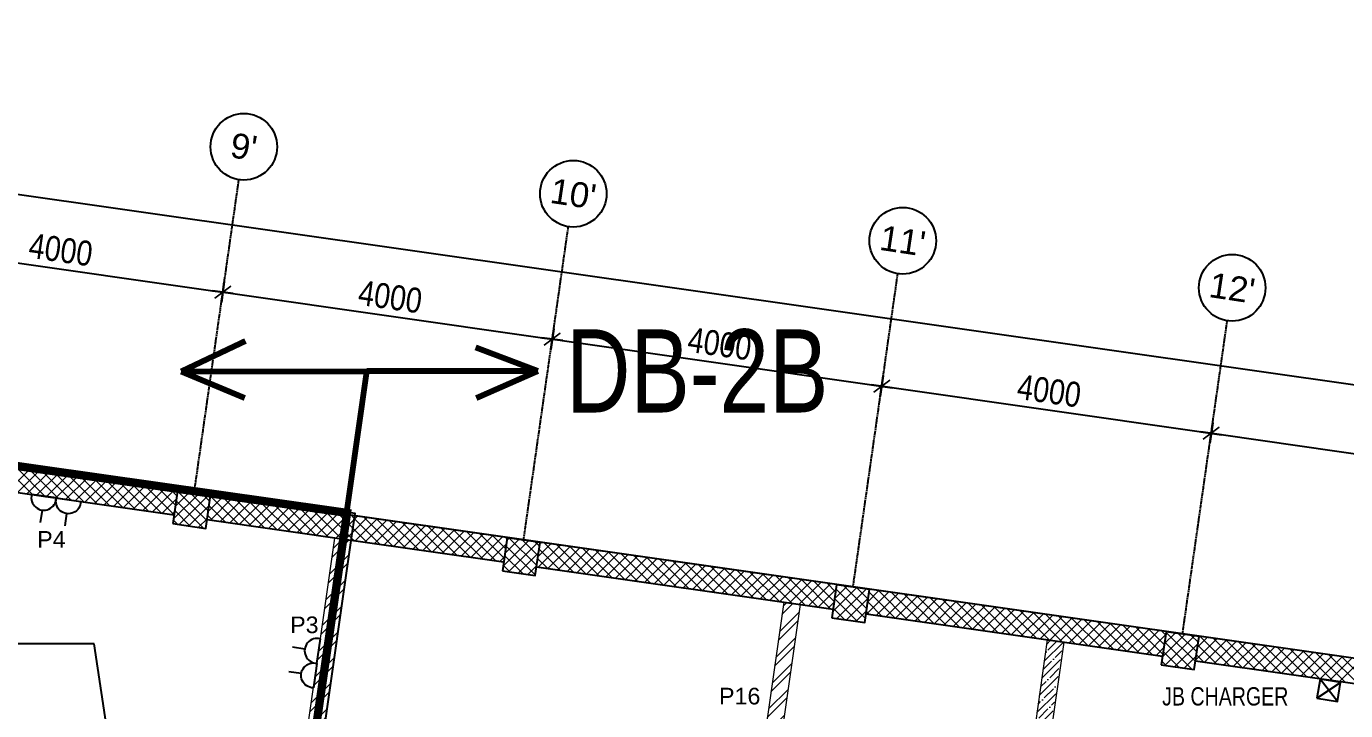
# Model space of a CAD drawing. Header units: inches. Extents: x 1070672 to 1191887, y 326920 to 401493.
# Drawn here: x 1140883 to 1156739, y 367153 to 375381 of the extents above; entities that cross this region are included whole.
import ezdxf
from ezdxf.enums import TextEntityAlignment as Align

# ---------------------------------------------------------------- set-up
doc = ezdxf.new("R2010")
doc.units = ezdxf.units.IN
doc.header["$MEASUREMENT"] = 0
for name, pattern in [('CENTER', [50.8, 31.75, -6.35, 6.35, -6.35]), ('DASHED2', [9.525, 6.35, -3.175]), ('DOT2', [3.175, 0, -3.175])]:
    doc.linetypes.add(name, pattern=pattern)
for name, color, linetype, lineweight in [('A-BLOCK', 43, 'Continuous', 13), ('A-CORD.PLUMB', 44, 'Continuous', 13), ('A-HATCH CONCRETE', 254, 'Continuous', 5), ('A-LEASING LINE', 7, 'DASHED2', 9), ('wall hatch', 252, 'Continuous', 0)]:
    doc.layers.add(name, color=color, linetype=linetype, lineweight=lineweight)
for name, color, linetype in [('Axis', 9, 'CENTER'), ('dim-axis', 15, 'Continuous'), ('FFNEW', 252, 'Continuous'), ('LGT ELEC', 252, 'Continuous'), ('LIGHT CIR', 1, 'Continuous'), ('LIT-CIR-NO', 2, 'Continuous'), ('POWER', 71, 'Continuous'), ('POWER TEXT', 2, 'Continuous'), ('POWER-CIR-NO', 2, 'Continuous'), ('S-COL', 210, 'Continuous'), ('S-WALL', 1, 'Continuous')]:
    doc.layers.add(name, color=color, linetype=linetype)
doc.styles.add('ARIAL', font='ARIALN.TTF')
doc.styles.add('M1', font='multplno.shx', dxfattribs={"height": 0.2})
doc.styles.add('style1', font='arial.ttf')
doc.dimstyles.new('DIM-100', dxfattribs={"dimscale": 150, "dimtxt": 2, "dimasz": 1, "dimexe": 0.75, "dimexo": 1, "dimgap": 0.5, "dimtad": 1, "dimdec": 0, "dimzin": 11, "dimdsep": 46, "dimtxsty": 'ARIAL', "dimblk": 'R', "dimcen": 2.5, "dimdle": 1, "dimclrd": 256, "dimclre": 256, "dimclrt": 256, "dimazin": 0, "dimtfac": 1, "dimtdec": 0, "dimtix": 1, "dimtmove": 2, "dimatfit": 3, "dimldrblk": 'R', "dimtolj": 1, "dimtzin": 3, "dimlwd": -1, "dimlwe": 13, "dimarcsym": 0})
pattern_1 = [(45, (1099685.23, -131866.81), (-66.29126, 66.29126), []), (135, (1099685.23, -131866.81), (-66.29126, -66.29126), [])]

# ---------------------------------------------------------------- blocks, each defined once
blk = doc.blocks.new('R')
for p, q in [((-1.05, 0), (1.05, 0)), ((0, -1.05), (0, 1.05))]:
    blk.add_line(p, q)
at = {"color": 4, "lineweight": 13}
blk.add_line((-0.71, -0.71), (0.71, 0.71), dxfattribs=at)
blk = doc.blocks.new('*D110')
at = {"layer": 'Defpoints', "color": 0, "transparency": 16777216}
for p in [(1420642, 597441), (1470715, 593565), (1470260, 590370)]:
    blk.add_point(p, dxfattribs=at)
at = {"layer": 'dim-axis', "color": 251, "linetype": 'DOT2', "lineweight": 13, "transparency": 16777216}
for p, q in [((1420663, 597590), (1421113, 600748)), ((1470281, 590519), (1470731, 593676))]:
    blk.add_line(p, q, dxfattribs=at)
at = {"layer": 'dim-axis', "color": 251, "transparency": 16777216}
blk.add_line((1421216, 600619), (1470596, 593582), dxfattribs=at)
at = {"layer": 'dim-axis', "color": 251, "transparency": 16777216, "xscale": 120, "yscale": 120, "zscale": 120}
for p, rotation in [((1421097, 600636), 171.8890881608404), ((1470715, 593565), 351.8890881608405)]:
    blk.add_blockref('R', p, dxfattribs=dict(at, rotation=rotation))
at = {"layer": 'dim-axis', "color": 251, "transparency": 16777216, "insert": (1445938, 597327), "char_height": 300, "attachment_point": 5, "rotation": 351.8891, "style": 'ARIAL'}
blk.add_mtext('\\A1;50119', dxfattribs=at)
blk = doc.blocks.new('*D86')
at = {"layer": 'Defpoints', "color": 0, "transparency": 16777216}
for p in [(1450492, 597002), (1454452, 596437), (1454259, 595084)]:
    blk.add_point(p, dxfattribs=at)
at = {"layer": 'dim-axis', "color": 251, "linetype": 'DOT2', "lineweight": 13, "transparency": 16777216}
for p, q in [((1450471, 596853), (1450283, 595538)), ((1454431, 596288), (1454243, 594973))]:
    blk.add_line(p, q, dxfattribs=at)
at = {"layer": 'dim-axis', "color": 251, "transparency": 16777216}
blk.add_line((1450418, 595633), (1454140, 595101), dxfattribs=at)
at = {"layer": 'dim-axis', "color": 251, "transparency": 16777216, "xscale": 120, "yscale": 120, "zscale": 120}
for p, rotation in [((1450299, 595650), 171.8736112541112), ((1454259, 595084), 351.8736112541112)]:
    blk.add_blockref('R', p, dxfattribs=dict(at, rotation=rotation))
at = {"layer": 'dim-axis', "color": 251, "transparency": 16777216, "insert": (1452311, 595593), "char_height": 300, "attachment_point": 5, "rotation": 351.8736, "style": 'ARIAL'}
blk.add_mtext('\\A1;4000', dxfattribs=at)
blk = doc.blocks.new('*D87')
at = {"layer": 'Defpoints', "color": 0, "transparency": 16777216}
for p in [(1454452, 596437), (1458412, 595871), (1458219, 594519)]:
    blk.add_point(p, dxfattribs=at)
at = {"layer": 'dim-axis', "color": 251, "linetype": 'DOT2', "lineweight": 13, "transparency": 16777216}
for p, q in [((1454431, 596288), (1454243, 594973)), ((1458391, 595723), (1458203, 594407))]:
    blk.add_line(p, q, dxfattribs=at)
at = {"layer": 'dim-axis', "color": 251, "transparency": 16777216}
blk.add_line((1454378, 595067), (1458100, 594536), dxfattribs=at)
at = {"layer": 'dim-axis', "color": 251, "transparency": 16777216, "xscale": 120, "yscale": 120, "zscale": 120}
for p, rotation in [((1454259, 595084), 171.8736112541112), ((1458219, 594519), 351.8736112541112)]:
    blk.add_blockref('R', p, dxfattribs=dict(at, rotation=rotation))
at = {"layer": 'dim-axis', "color": 251, "transparency": 16777216, "insert": (1456271, 595027), "char_height": 300, "attachment_point": 5, "rotation": 351.8736, "style": 'ARIAL'}
blk.add_mtext('\\A1;4000', dxfattribs=at)
blk = doc.blocks.new('*D88')
at = {"layer": 'Defpoints', "color": 0, "transparency": 16777216}
for p in [(1458412, 595871), (1462372, 595306), (1462179, 593953)]:
    blk.add_point(p, dxfattribs=at)
at = {"layer": 'dim-axis', "color": 251, "linetype": 'DOT2', "lineweight": 13, "transparency": 16777216}
for p, q in [((1458391, 595723), (1458203, 594407)), ((1462351, 595157), (1462163, 593842))]:
    blk.add_line(p, q, dxfattribs=at)
at = {"layer": 'dim-axis', "color": 251, "transparency": 16777216}
blk.add_line((1458338, 594502), (1462060, 593970), dxfattribs=at)
at = {"layer": 'dim-axis', "color": 251, "transparency": 16777216, "xscale": 120, "yscale": 120, "zscale": 120}
for p, rotation in [((1458219, 594519), 171.8736112541112), ((1462179, 593953), 351.8736112541112)]:
    blk.add_blockref('R', p, dxfattribs=dict(at, rotation=rotation))
at = {"layer": 'dim-axis', "color": 251, "transparency": 16777216, "insert": (1460231, 594462), "char_height": 300, "attachment_point": 5, "rotation": 351.8736, "style": 'ARIAL'}
blk.add_mtext('\\A1;4000', dxfattribs=at)
blk = doc.blocks.new('*D89')
at = {"layer": 'Defpoints', "color": 0, "transparency": 16777216}
for p in [(1462372, 595306), (1466332, 594741), (1466139, 593388)]:
    blk.add_point(p, dxfattribs=at)
at = {"layer": 'dim-axis', "color": 251, "linetype": 'DOT2', "lineweight": 13, "transparency": 16777216}
for p, q in [((1462351, 595157), (1462163, 593842)), ((1466311, 594592), (1466123, 593276))]:
    blk.add_line(p, q, dxfattribs=at)
at = {"layer": 'dim-axis', "color": 251, "transparency": 16777216}
blk.add_line((1462298, 593936), (1466020, 593405), dxfattribs=at)
at = {"layer": 'dim-axis', "color": 251, "transparency": 16777216, "xscale": 120, "yscale": 120, "zscale": 120}
for p, rotation in [((1462179, 593953), 171.8736112541112), ((1466139, 593388), 351.8736112541112)]:
    blk.add_blockref('R', p, dxfattribs=dict(at, rotation=rotation))
at = {"layer": 'dim-axis', "color": 251, "transparency": 16777216, "insert": (1464191, 593896), "char_height": 300, "attachment_point": 5, "rotation": 351.8736, "style": 'ARIAL'}
blk.add_mtext('\\A1;4000', dxfattribs=at)
blk = doc.blocks.new('*D90')
at = {"layer": 'Defpoints', "color": 0, "transparency": 16777216}
for p in [(1466332, 594741), (1470599, 592751), (1470462, 591787)]:
    blk.add_point(p, dxfattribs=at)
at = {"layer": 'dim-axis', "color": 251, "linetype": 'DOT2', "lineweight": 13, "transparency": 16777216}
for p, q in [((1466311, 594592), (1466123, 593276)), ((1470483, 591935), (1470615, 592862))]:
    blk.add_line(p, q, dxfattribs=at)
at = {"layer": 'dim-axis', "color": 251, "transparency": 16777216}
blk.add_line((1466257, 593371), (1470481, 592768), dxfattribs=at)
at = {"layer": 'dim-axis', "color": 251, "transparency": 16777216, "xscale": 120, "yscale": 120, "zscale": 120}
for p, rotation in [((1466139, 593388), 171.8736112541112), ((1470599, 592751), 351.8736112541112)]:
    blk.add_blockref('R', p, dxfattribs=dict(at, rotation=rotation))
at = {"layer": 'dim-axis', "color": 251, "transparency": 16777216, "insert": (1468401, 593295), "char_height": 300, "attachment_point": 5, "rotation": 351.8736, "style": 'ARIAL'}
blk.add_mtext('\\A1;4506', dxfattribs=at)
blk = doc.blocks.new('STGHG')
at = {"layer": 'A-HATCH CONCRETE'}
h = blk.add_hatch(dxfattribs=at)
h.set_pattern_fill('ANSI37', color=254, scale=750)
h.set_pattern_definition(pattern_1)
h.paths.add_polyline_path([(1146604, 305897), (1147000, 305841), (1147057, 306237), (1146661, 306293)])
h = blk.add_hatch(dxfattribs=at)
h.set_pattern_fill('ANSI37', color=254, scale=750)
h.set_pattern_definition([(45, (1099685.86, -131866.81), (-66.29126, 66.29126), []), (135, (1099685.86, -131866.81), (-66.29126, -66.29126), [])])
h.paths.add_polyline_path([(1150565, 305332), (1150961, 305276), (1151017, 305672), (1150621, 305728)])
h = blk.add_hatch(dxfattribs=at)
h.set_pattern_fill('ANSI37', color=254, scale=750)
h.set_pattern_definition(pattern_1)
h.paths.add_polyline_path([(1154524, 304767), (1154920, 304710), (1154977, 305106), (1154581, 305163)])
at = {"layer": 'wall hatch', "ltscale": 500}
h = blk.add_hatch(dxfattribs=at)
h.set_pattern_fill('ANSI32', color=254, scale=500)
h.set_pattern_definition([(45, (1099685.86, -131866.8), (-132.58252, 132.58252), []), (45, (1099774.24, -131866.8), (-132.58252, 132.58252), [])])
h.paths.add_polyline_path([(1147660, 298425), (1149244, 298199), (1149272, 298397), (1149173, 298411), (1150183, 305489), (1149985, 305517), (1148975, 298439), (1147688, 298623), (1147688, 298623)])
h.paths.add_polyline_path([(1146373, 298609), (1146472, 298594), (1146498, 298793), (1146401, 298807)])
h = blk.add_hatch(dxfattribs=at)
h.set_pattern_fill('ANSI35', color=254, scale=500)
h.set_pattern_definition([(45, (1151734.21, 294597.31), (-88.3883, 88.3883), []), (45, (1151822.6, 294597.31), (-88.3883, 88.3883), [156.25, -31.25, 0, -31.25])])
edge = h.paths.add_edge_path(flags=17)
edge.add_line((1153366, 305089), (1153168, 305117))
edge.add_line((1153168, 305117), (1152057, 297328))
edge.add_line((1152057, 297328), (1152270, 297298))
edge.add_line((1152270, 297298), (1153366, 305089))
edge.add_line((1153366, 305089), (1153168, 305117))
h.paths.add_polyline_path([(1153366, 305089), (1153168, 305117), (1152057, 297328), (1152270, 297298)], flags=17)
h.paths.add_polyline_path([(1151542, 293780), (1151570, 293978), (1147579, 294547), (1147579, 294386), (1147579, 294349), (1147579, 283620), (1147779, 283620), (1147779, 294317)])
h.paths.add_polyline_path([(1151860, 294593), (1151662, 294621), (1151627, 294374), (1151825, 294345)])
h.paths.add_polyline_path([(1147579, 282320), (1147779, 282323), (1147779, 282420), (1147579, 282420)])
h = blk.add_hatch(dxfattribs=at)
h.set_pattern_fill('ANSI35', color=254, scale=500)
h.set_pattern_definition([(45, (1099685.86, -131866.8), (-88.388348, 88.388348), []), (45, (1099774.24, -131866.8), (-88.388348, 88.388348), [156.25, -31.25, 0, -31.25])])
edge = h.paths.add_edge_path()
edge.add_line((1153351, 305037), (1153153, 305065))
edge.add_line((1153153, 305065), (1152030, 297195))
edge.add_line((1152030, 297195), (1152228, 297167))
edge.add_line((1152228, 297167), (1153343, 305038))
edge.add_line((1153343, 305038), (1153156, 305065))
h.paths.add_polyline_path([(1152849, 301523), (1152651, 301551), (1152729, 302095), (1152927, 302067)], flags=17)
at = {"color": 254, "linetype": 'Continuous', "ltscale": 100}
blk.add_lwpolyline([(1147779, 276620), (1147779, 282323), (1147579, 282320), (1146029, 282320), (1146029, 288320), (1142168, 288320), (1142168, 295121), (1143172, 294974), (1143205, 295172), (1143749, 298983), (1144792, 306288), (1144834, 306585), (1109169, 311646), (1108403, 299937), (1130179, 296829), (1130178, 290270), (1129279, 290270), (1129279, 290070), (1129279, 286820), (1121229, 286820), (1121229, 286620), (1121229, 276620), (1147779, 276620)], dxfattribs=at)
at = {"layer": 'A-BLOCK', "color": 254, "ltscale": 100}
for p, q in [((1149985, 305517), (1148975, 298439)), ((1150183, 305489), (1149173, 298411)), ((1153153, 305065), (1152143, 297987)), ((1153351, 305037), (1152927, 302067))]:
    blk.add_line(p, q, dxfattribs=at)
blk.add_lwpolyline([(1144364, 303289), (1144788, 306259)], dxfattribs=at)
at = {"layer": 'A-HATCH CONCRETE', "color": 254, "linetype": 'Continuous'}
for p, q in [((1144802, 306356), (1144980, 306535)), ((1144824, 306511), (1144864, 306551)), ((1145138, 306209), (1144825, 306522)), ((1144831, 306253), (1145096, 306518)), ((1145293, 306187), (1144940, 306540)), ((1145448, 306165), (1145094, 306518)), ((1144984, 306231), (1144809, 306406)), ((1144947, 306236), (1145212, 306502)), ((1145063, 306220), (1145328, 306485)), ((1145179, 306203), (1145444, 306468)), ((1145602, 306143), (1145249, 306496)), ((1145295, 306187), (1145560, 306452)), ((1145757, 306121), (1145404, 306474)), ((1145411, 306170), (1145676, 306435)), ((1145527, 306154), (1145792, 306419)), ((1145912, 306099), (1145558, 306452)), ((1145643, 306137), (1145908, 306402)), ((1146066, 306077), (1145713, 306430)), ((1145759, 306120), (1146024, 306386)), ((1146221, 306055), (1145868, 306408)), ((1145875, 306104), (1146140, 306369)), ((1145991, 306087), (1146256, 306353)), ((1146376, 306032), (1146022, 306386)), ((1146530, 306010), (1146177, 306364)), ((1144829, 306253), (1144792, 306290)), ((1146107, 306071), (1146372, 306336)), ((1146223, 306054), (1146488, 306319)), ((1146626, 306047), (1146332, 306342)), ((1146339, 306038), (1146604, 306303)), ((1146455, 306021), (1146651, 306216)), ((1146643, 306163), (1146486, 306320)), ((1146659, 306279), (1146641, 306298)), ((1146719, 306285), (1146720, 306286)), ((1146797, 306274), (1146796, 306276)), ((1146835, 306269), (1146837, 306270)), ((1146952, 306252), (1146950, 306253)), ((1146951, 306252), (1146953, 306253)), ((1147034, 306069), (1147185, 306220)), ((1147035, 305938), (1147301, 306203)), ((1147056, 306224), (1147069, 306237)), ((1147458, 305878), (1147105, 306231)), ((1147151, 305922), (1147417, 306187)), ((1147613, 305856), (1147259, 306209)), ((1147768, 305834), (1147414, 306187)), ((1146571, 306005), (1146628, 306062)), ((1147149, 305922), (1147030, 306041)), ((1147304, 305900), (1147046, 306157)), ((1147267, 305905), (1147533, 306170)), ((1147383, 305889), (1147649, 306154)), ((1147500, 305872), (1147765, 306137)), ((1147922, 305812), (1147569, 306165)), ((1147616, 305855), (1147881, 306121)), ((1148077, 305790), (1147723, 306143)), ((1147732, 305839), (1147997, 306104)), ((1147848, 305822), (1148113, 306088)), ((1148232, 305768), (1147878, 306121)), ((1147964, 305806), (1148229, 306071)), ((1148386, 305745), (1148033, 306099)), ((1148080, 305789), (1148345, 306054)), ((1148541, 305723), (1148187, 306077)), ((1148196, 305773), (1148461, 306038)), ((1148696, 305701), (1148342, 306055)), ((1148850, 305679), (1148497, 306033)), ((1148312, 305756), (1148577, 306021)), ((1148428, 305740), (1148693, 306005)), ((1148544, 305723), (1148809, 305988)), ((1149005, 305657), (1148651, 306011)), ((1148660, 305706), (1148925, 305972)), ((1148776, 305690), (1149041, 305955)), ((1149160, 305635), (1148806, 305989)), ((1148892, 305673), (1149157, 305939)), ((1149314, 305613), (1148961, 305967)), ((1149008, 305657), (1149273, 305922)), ((1149469, 305591), (1149115, 305944)), ((1149124, 305640), (1149389, 305905)), ((1149240, 305624), (1149505, 305889)), ((1149623, 305569), (1149270, 305922)), ((1149356, 305607), (1149621, 305872)), ((1149778, 305547), (1149425, 305900)), ((1149933, 305525), (1149579, 305878)), ((1149472, 305591), (1149737, 305856)), ((1149588, 305574), (1149853, 305839)), ((1149704, 305557), (1149969, 305823)), ((1150087, 305503), (1149734, 305856)), ((1149820, 305541), (1150085, 305806)), ((1150242, 305481), (1149889, 305834)), ((1149936, 305524), (1150201, 305789)), ((1150397, 305459), (1150043, 305812)), ((1150052, 305508), (1150317, 305773)), ((1150168, 305491), (1150433, 305756)), ((1150551, 305436), (1150198, 305790)), ((1150284, 305475), (1150549, 305740)), ((1150593, 305528), (1150353, 305768)), ((1150609, 305644), (1150507, 305746)), ((1150664, 305722), (1150662, 305724)), ((1150664, 305722), (1150665, 305723)), ((1150400, 305458), (1150613, 305671)), ((1150780, 305705), (1150781, 305707)), ((1150818, 305700), (1150817, 305702)), ((1150896, 305689), (1150897, 305690)), ((1150973, 305678), (1150971, 305680)), ((1150980, 305375), (1151245, 305640)), ((1150996, 305524), (1151129, 305657)), ((1151012, 305672), (1151013, 305674)), ((1151325, 305326), (1151013, 305638)), ((1151096, 305359), (1151361, 305624)), ((1151479, 305304), (1151126, 305658)), ((1151212, 305342), (1151477, 305607)), ((1151634, 305282), (1151281, 305635)), ((1151328, 305326), (1151593, 305591)), ((1151789, 305260), (1151435, 305613)), ((1151444, 305309), (1151709, 305574)), ((1151560, 305292), (1151826, 305558)), ((1151943, 305238), (1151590, 305591)), ((1152098, 305216), (1151744, 305569)), ((1150516, 305442), (1150591, 305517)), ((1151015, 305370), (1150979, 305406)), ((1151170, 305348), (1150996, 305522)), ((1151676, 305276), (1151942, 305541)), ((1151792, 305259), (1152058, 305525)), ((1152253, 305194), (1151899, 305547)), ((1151908, 305243), (1152174, 305508)), ((1152024, 305226), (1152290, 305491)), ((1152407, 305172), (1152054, 305525)), ((1152140, 305210), (1152406, 305475)), ((1152562, 305150), (1152208, 305503)), ((1152256, 305193), (1152522, 305458)), ((1152717, 305127), (1152363, 305481)), ((1152372, 305177), (1152638, 305442)), ((1152489, 305160), (1152754, 305425)), ((1152871, 305105), (1152518, 305459)), ((1152605, 305143), (1152870, 305409)), ((1153026, 305083), (1152672, 305437)), ((1153181, 305061), (1152827, 305415)), ((1153335, 305039), (1152982, 305393)), ((1152721, 305127), (1152986, 305392)), ((1152837, 305110), (1153102, 305376)), ((1152953, 305094), (1153218, 305359)), ((1153069, 305077), (1153334, 305342)), ((1153490, 305017), (1153136, 305371)), ((1153185, 305061), (1153450, 305326)), ((1153645, 304995), (1153291, 305348)), ((1153301, 305044), (1153566, 305309)), ((1153417, 305028), (1153682, 305293)), ((1153799, 304973), (1153446, 305326)), ((1153533, 305011), (1153798, 305276)), ((1153954, 304951), (1153600, 305304)), ((1153649, 304994), (1153914, 305260)), ((1154109, 304929), (1153755, 305282)), ((1153765, 304978), (1154030, 305243)), ((1154263, 304907), (1153910, 305260)), ((1154418, 304885), (1154064, 305238)), ((1153881, 304961), (1154146, 305226)), ((1153997, 304945), (1154262, 305210)), ((1154113, 304928), (1154378, 305193)), ((1154543, 304892), (1154219, 305216)), ((1154229, 304912), (1154494, 305177)), ((1154345, 304895), (1154576, 305126)), ((1154559, 305008), (1154374, 305194)), ((1154576, 305124), (1154528, 305172)), ((1154609, 305159), (1154610, 305160)), ((1154685, 305148), (1154683, 305150)), ((1154725, 305142), (1154726, 305144)), ((1154839, 305126), (1154838, 305128)), ((1154841, 305126), (1154842, 305127)), ((1154937, 304824), (1155190, 305077)), ((1154957, 305109), (1154958, 305111)), ((1154959, 304979), (1155074, 305094)), ((1155346, 304752), (1154992, 305106)), ((1155500, 304730), (1155147, 305084)), ((1154461, 304878), (1154554, 304972)), ((1155191, 304774), (1154962, 305003)), ((1155041, 304796), (1155306, 305061)), ((1155157, 304779), (1155422, 305044)), ((1155273, 304763), (1155538, 305028)), ((1155655, 304708), (1155302, 305062)), ((1155389, 304746), (1155654, 305011)), ((1155810, 304686), (1155456, 305039)), ((1155505, 304729), (1155770, 304995)), ((1155964, 304664), (1155611, 305017)), ((1155621, 304713), (1155886, 304978)), ((1155737, 304696), (1156002, 304962)), ((1156119, 304642), (1155766, 304995)), ((1155853, 304680), (1156118, 304945)), ((1156274, 304620), (1155920, 304973)), ((1155969, 304663), (1156234, 304928)), ((1156428, 304598), (1156075, 304951)), ((1156583, 304576), (1156230, 304929)), ((1155036, 304796), (1154946, 304887)), ((1156085, 304647), (1156350, 304912)), ((1156201, 304630), (1156466, 304895)), ((1156317, 304614), (1156582, 304879)), ((1156738, 304554), (1156384, 304907)), ((1156433, 304597), (1156698, 304862)), ((1156892, 304531), (1156539, 304885)), ((1156549, 304580), (1156815, 304846)), ((1156665, 304564), (1156931, 304829)), ((1157047, 304509), (1156693, 304863))]:
    blk.add_line(p, q, dxfattribs=at)
at = {"layer": 'S-COL', "color": 254, "linetype": 'ByBlock'}
for points in [[(1146604, 305897), (1147000, 305841), (1147057, 306237), (1146661, 306293)], [(1150565, 305332), (1150961, 305276), (1151017, 305672), (1150621, 305728)], [(1154524, 304767), (1154920, 304710), (1154977, 305106), (1154581, 305163)]]:
    blk.add_lwpolyline(points, close=True, dxfattribs=at)
at = {"layer": 'S-WALL', "color": 254}
for points in [[(1109169, 311646), (1109169, 311646), (1106874, 276620), (1157004, 276620), (1158796, 304563), (1144830, 306556)], [(1146619, 305998), (1144788, 306259)], [(1150579, 305432), (1147015, 305941)], [(1154539, 304867), (1150975, 305376)], [(1158285, 301279), (1158479, 304305), (1154935, 304811)]]:
    blk.add_lwpolyline(points, dxfattribs=at)
blk = doc.blocks.new('OUTLET')
at = {"layer": 'POWER'}
for p, q in [((-168, 149), (-168, -149)), ((0, 0), (150, 0))]:
    blk.add_line(p, q, dxfattribs=at)
blk.add_arc((-150, 0), 150, 263.2356, 96.7644, dxfattribs=at)
blk = doc.blocks.new('TWN')
at = {"layer": 'POWER', "xscale": -1, "rotation": 180}
blk.add_blockref('OUTLET', (168, 149), dxfattribs=at)
at = {"layer": 'POWER'}
blk.add_blockref('OUTLET', (168, -149), dxfattribs=at)
blk = doc.blocks.new('A$C6D407ABE')
at = {"layer": 'LIGHT CIR', "linetype": 'ByBlock', "ltscale": 10, "const_width": 70}
for points in [[(46122, 44108), (46895, 44475)], [(45401, 31048), (46472, 30901), (48352, 44108)], [(48352, 44108), (46122, 44108)], [(46122, 44108), (46887, 43789)]]:
    blk.add_lwpolyline(points, dxfattribs=at)
at = {"layer": 'LIGHT CIR', "color": 252, "linetype": 'ByBlock', "ltscale": 10, "const_width": 70}
for points in [[(50410, 44114), (49661, 44398)], [(48352, 44114), (50410, 44114)], [(50410, 44114), (49669, 43788)]]:
    blk.add_lwpolyline(points, dxfattribs=at)
at = {"layer": 'POWER', "color": 252}
for p, q in [((59774, 40180), (60058, 40368)), ((60019, 40139), (59812, 40409))]:
    blk.add_line(p, q, dxfattribs=at)
blk.add_lwpolyline([(59774, 40180), (60019, 40139), (60058, 40368), (59812, 40409)], close=True, dxfattribs=at)
at = {"layer": 'POWER-CIR-NO', "color": 2}
for p, q in [((45076, 40834), (40175, 40834)), ((45470, 38199), (45076, 40834))]:
    blk.add_line(p, q, dxfattribs=at)
at = {"layer": 'POWER'}
for p, rotation in [((44621, 42587), 261.8773306458505), ((47753, 40599), 171.8758208252084)]:
    blk.add_blockref('TWN', p, dxfattribs=dict(at, rotation=rotation))
at = {"layer": 'LIGHT CIR', "color": 252, "linetype": 'ByBlock', "ltscale": 10, "style": 'M1', "width": 0.8}
blk.add_text('DB-2B', height=1000, dxfattribs=at).set_placement((50750, 43615, 0))
at = {"layer": 'LIT-CIR-NO', "color": 252, "style": 'M1', "width": 0.8}
blk.add_text('JB CHARGER', height=220, dxfattribs=at).set_placement((57913, 40092))
at = {"layer": 'POWER TEXT', "linetype": 'ByBlock', "ltscale": 10, "style": 'style1'}
for s, p in [('P4', (44392, 41989)), ('P3', (47432, 40962))]:
    blk.add_text(s, height=200, dxfattribs=at).set_placement(p)
at = {"layer": 'POWER TEXT', "color": 252, "linetype": 'ByBlock', "ltscale": 10, "style": 'style1'}
blk.add_text('P16', height=200, dxfattribs=at).set_placement((52587, 40105))
blk = doc.blocks.new('SEDRGFE')
at = {"layer": 'A-HATCH CONCRETE'}
h = blk.add_hatch(dxfattribs=at)
h.set_pattern_fill('ANSI37', color=250, scale=750)
h.set_pattern_definition([(45, (1341716.31, 266100.535), (-66.29126, 66.29126), []), (135, (1341716.31, 266100.535), (-66.29126, -66.29126), [])])
h.paths.add_polyline_path([(1384676, 704430), (1385072, 704373), (1385128, 704769), (1384732, 704826)])
at = {"layer": 'wall hatch', "ltscale": 500}
h = blk.add_hatch(dxfattribs=at)
h.set_pattern_fill('ANSI32', color=250, scale=500)
h.set_pattern_definition([(45, (1432578.84, 1135998.4), (-132.58252, 132.58252), []), (45, (1432667.23, 1135998.4), (-132.58252, 132.58252), [])])
h.paths.add_polyline_path([(1386818, 704226), (1386620, 704255), (1386197, 701285), (1386395, 701257)])
h.paths.add_polyline_path([(1386367, 701059), (1386395, 701257), (1386395, 701257), (1386367, 701059)])
h = blk.add_hatch(dxfattribs=at)
h.set_pattern_fill('ANSI35', color=250, scale=500)
h.set_pattern_definition([(45, (1393765.3, 692564.65), (-88.38835, 88.38835), []), (45, (1393853.68, 692564.65), (-88.38835, 88.38835), [156.25, -31.25, 0, -31.25])])
edge = h.paths.add_edge_path(flags=17)
edge.add_line((1395397, 703056), (1395199, 703084))
edge.add_line((1395199, 703084), (1394088, 695296))
edge.add_line((1394088, 695296), (1394301, 695265))
edge.add_line((1394301, 695265), (1395397, 703056))
edge.add_line((1395397, 703056), (1395199, 703084))
h.paths.add_polyline_path([(1395397, 703056), (1395199, 703084), (1394088, 695296), (1394301, 695265)], flags=17)
h.paths.add_polyline_path([(1389810, 680290), (1389610, 680288), (1389610, 674888), (1389810, 674888)])
at = {"color": 250, "linetype": 'Continuous', "ltscale": 100}
blk.add_lwpolyline([(1389810, 674588), (1389810, 680290), (1389610, 680288), (1388060, 680288), (1388060, 686288), (1384200, 686288), (1384200, 693089), (1385203, 692942), (1385236, 693139), (1385780, 696950), (1386823, 704256), (1386865, 704553), (1351200, 709613), (1350434, 697904), (1372211, 694796), (1372209, 688237), (1371310, 688237), (1371310, 688038), (1371310, 684788), (1363260, 684788), (1363260, 684588), (1363260, 674588), (1389810, 674588)], dxfattribs=at)
at = {"layer": 'A-BLOCK', "color": 250, "ltscale": 100}
for points in [[(1386197, 701285), (1386621, 704255)], [(1386395, 701257), (1386819, 704226)]]:
    blk.add_lwpolyline(points, dxfattribs=at)
at = {"layer": 'A-HATCH CONCRETE', "color": 250, "linetype": 'Continuous'}
for p, q in [((1382994, 704772), (1382640, 705126)), ((1382685, 704816), (1382950, 705082)), ((1383149, 704750), (1382795, 705104)), ((1382801, 704800), (1383066, 705065)), ((1382917, 704783), (1383182, 705048)), ((1383303, 704728), (1382950, 705082)), ((1383033, 704767), (1383298, 705032)), ((1383458, 704706), (1383104, 705060)), ((1383149, 704750), (1383415, 705015)), ((1383612, 704684), (1383259, 705038)), ((1383265, 704734), (1383531, 704999)), ((1383381, 704717), (1383647, 704982)), ((1383767, 704662), (1383414, 705015)), ((1383922, 704640), (1383568, 704993)), ((1383497, 704700), (1383763, 704966)), ((1383613, 704684), (1383879, 704949)), ((1384076, 704618), (1383723, 704971)), ((1383729, 704667), (1383995, 704933)), ((1383845, 704651), (1384111, 704916)), ((1384231, 704596), (1383878, 704949)), ((1383961, 704634), (1384227, 704899)), ((1384386, 704574), (1384032, 704927)), ((1384078, 704618), (1384343, 704883)), ((1384540, 704552), (1384187, 704905)), ((1384194, 704601), (1384459, 704866)), ((1384310, 704585), (1384575, 704850)), ((1384691, 704534), (1384342, 704883)), ((1384426, 704568), (1384691, 704833)), ((1384708, 704650), (1384496, 704861)), ((1384724, 704766), (1384651, 704839)), ((1384806, 704816), (1384807, 704817)), ((1384807, 704815), (1384806, 704817)), ((1384542, 704551), (1384719, 704729)), ((1384922, 704799), (1384923, 704800)), ((1384962, 704793), (1384960, 704795)), ((1385038, 704782), (1385039, 704784)), ((1385102, 704581), (1385271, 704750)), ((1385116, 704771), (1385115, 704773)), ((1385122, 704469), (1385387, 704734)), ((1385124, 704736), (1385155, 704767)), ((1385468, 704419), (1385127, 704760)), ((1385238, 704452), (1385503, 704717)), ((1385623, 704397), (1385270, 704751)), ((1385354, 704436), (1385619, 704701)), ((1385778, 704375), (1385424, 704729)), ((1385470, 704419), (1385735, 704684)), ((1385932, 704353), (1385579, 704706)), ((1385586, 704402), (1385851, 704668)), ((1386087, 704331), (1385733, 704684)), ((1386242, 704309), (1385888, 704662)), ((1384658, 704535), (1384697, 704574)), ((1385159, 704463), (1385094, 704528)), ((1385314, 704441), (1385111, 704644)), ((1385702, 704386), (1385967, 704651)), ((1385818, 704369), (1386083, 704634)), ((1385934, 704353), (1386199, 704618)), ((1386396, 704287), (1386043, 704640)), ((1386050, 704336), (1386315, 704601)), ((1386166, 704320), (1386431, 704585)), ((1386551, 704265), (1386197, 704618)), ((1386282, 704303), (1386547, 704568)), ((1386706, 704243), (1386352, 704596)), ((1386398, 704286), (1386663, 704552)), ((1386823, 704257), (1386507, 704574)), ((1386514, 704270), (1386779, 704535)), ((1386840, 704373), (1386661, 704552)), ((1386856, 704489), (1386816, 704530)), ((1386630, 704253), (1386855, 704478)), ((1386746, 704237), (1386833, 704324))]:
    blk.add_line(p, q, dxfattribs=at)
at = {"layer": 'S-COL', "color": 250}
blk.add_lwpolyline([(1384676, 704430), (1385072, 704373), (1385128, 704769), (1384732, 704826)], close=True, dxfattribs=at)
at = {"layer": 'S-WALL', "color": 250}
for points in [[(1386861, 704523), (1351200, 709613)], [(1384691, 704530), (1381126, 705039)], [(1386819, 704226), (1385087, 704474)]]:
    blk.add_lwpolyline(points, dxfattribs=at)
blk = doc.blocks.new('SGSR')
at = {"layer": 'Axis', "color": 251, "ltscale": 0.5}
for p, q in [((1453914.5, 592670), (1454452.2, 596436.6)), ((1457874.3, 592104.8), (1458412, 595871.2)), ((1461834.2, 591539.6), (1462371.9, 595305.9)), ((1465794.1, 590974.5), (1466331.7, 594740.6))]:
    blk.add_line(p, q, dxfattribs=at)
at = {"layer": 'Axis', "color": 251, "linetype": 'Continuous'}
for centre in [(1454511.7, 596832.4), (1458471.4, 596267.3), (1462431.2, 595702.1), (1466390.9, 595137)]:
    blk.add_circle(centre, 400, dxfattribs=at)
at = {"layer": 'S-WALL', "color": 251}
blk.add_lwpolyline([(1417889.2, 562458.6), (1468019.2, 562458.6), (1469810.8, 590401.2), (1420184.3, 597484.1)], close=True, dxfattribs=at)
at = {"layer": 'Axis', "color": 251, "linetype": 'Continuous', "style": 'style1'}
for s, p in [("9'", (1454511.7, 596832.4)), ("10'", (1458471.4, 596267.3)), ("11'", (1462431.2, 595702.1)), ("12'", (1466390.9, 595137))]:
    blk.add_text(s, height=300, rotation=351.41133, dxfattribs=at).set_placement(p, align=Align.MIDDLE)
at = {"layer": 'dim-axis', "color": 251}
dim = blk.add_aligned_dim(p1=(1420641.6, 597441.4), p2=(1470259.6, 590370.1), distance=3227.1, dimstyle='DIM-100', override={"dimasz": 0.8, "dimclrd": 251, "dimclre": 251, "dimclrt": 251}, dxfattribs=at)
dim.commit()
dim.dimension.update_dxf_attribs({"geometry": '*D110', "text_midpoint": (1445938.1, 597326.5)})
for base, p1, p2, picture, middle in [((1454259.1, 595084.1), (1450492.3, 597001.9), (1454452.2, 596436.6), '*D86', (1452311.4, 595592.7)), ((1458218.9, 594518.7), (1454452.2, 596436.6), (1458412, 595871.2), '*D87', (1456271.2, 595027.3)), ((1462178.7, 593953.2), (1458412, 595871.2), (1462371.9, 595305.9), '*D88', (1460231.1, 594461.8)), ((1466138.6, 593387.8), (1462371.9, 595305.9), (1466331.7, 594740.6), '*D89', (1464190.9, 593896.4)), ((1470599.5, 592750.8), (1466331.7, 594740.6), (1470461.8, 591786.8), '*D90', (1468401.3, 593295.2))]:
    dim = blk.add_linear_dim(base=base, p1=p1, p2=p2, angle=171.87361, dimstyle='DIM-100', override={"dimasz": 0.8, "dimclrd": 251, "dimclre": 251, "dimclrt": 251}, dxfattribs=at)
    dim.commit()
    dim.dimension.update_dxf_attribs({"geometry": picture, "text_midpoint": middle})

msp = doc.modelspace()

# ---------------------------------------------------------------- linework, layer by layer
at = {"layer": 'A-LEASING LINE', "color": 6, "const_width": 100}
msp.add_lwpolyline([(1109169, 374585), (1108402, 362876), (1130279, 359754), (1130279, 353209), (1129379, 353210), (1129379, 349659), (1121329, 349659), (1121329, 339559), (1147678, 339559), (1147678, 345159), (1145929, 345159), (1145929, 351184), (1142068, 351184), (1142068, 358173), (1143091, 358026), (1144242, 366167), (1144250, 366166), (1144737, 369531), (1109169, 374585)], dxfattribs=at)

# ---------------------------------------------------------------- block references
at = {"layer": 'A-CORD.PLUMB', "color": 252, "linetype": 'Continuous', "ltscale": 100}
msp.add_blockref('A$C6D407ABE', (1096621, 327123), dxfattribs=at)
at = {"layer": 'FFNEW', "color": 6, "linetype": 'Continuous'}
msp.add_blockref('SGSR', (-311015, -222899), dxfattribs=at)
at = {"layer": 'LGT ELEC', "color": 252, "linetype": 'Continuous'}
msp.add_blockref('STGHG', (0, 62939), dxfattribs=at)
at = {"layer": 'LGT ELEC', "color": 252, "linetype": 'Continuous', "ltscale": 100}
msp.add_blockref('SEDRGFE', (-242031, -335028), dxfattribs=at)

doc.saveas('drawing.dxf')
